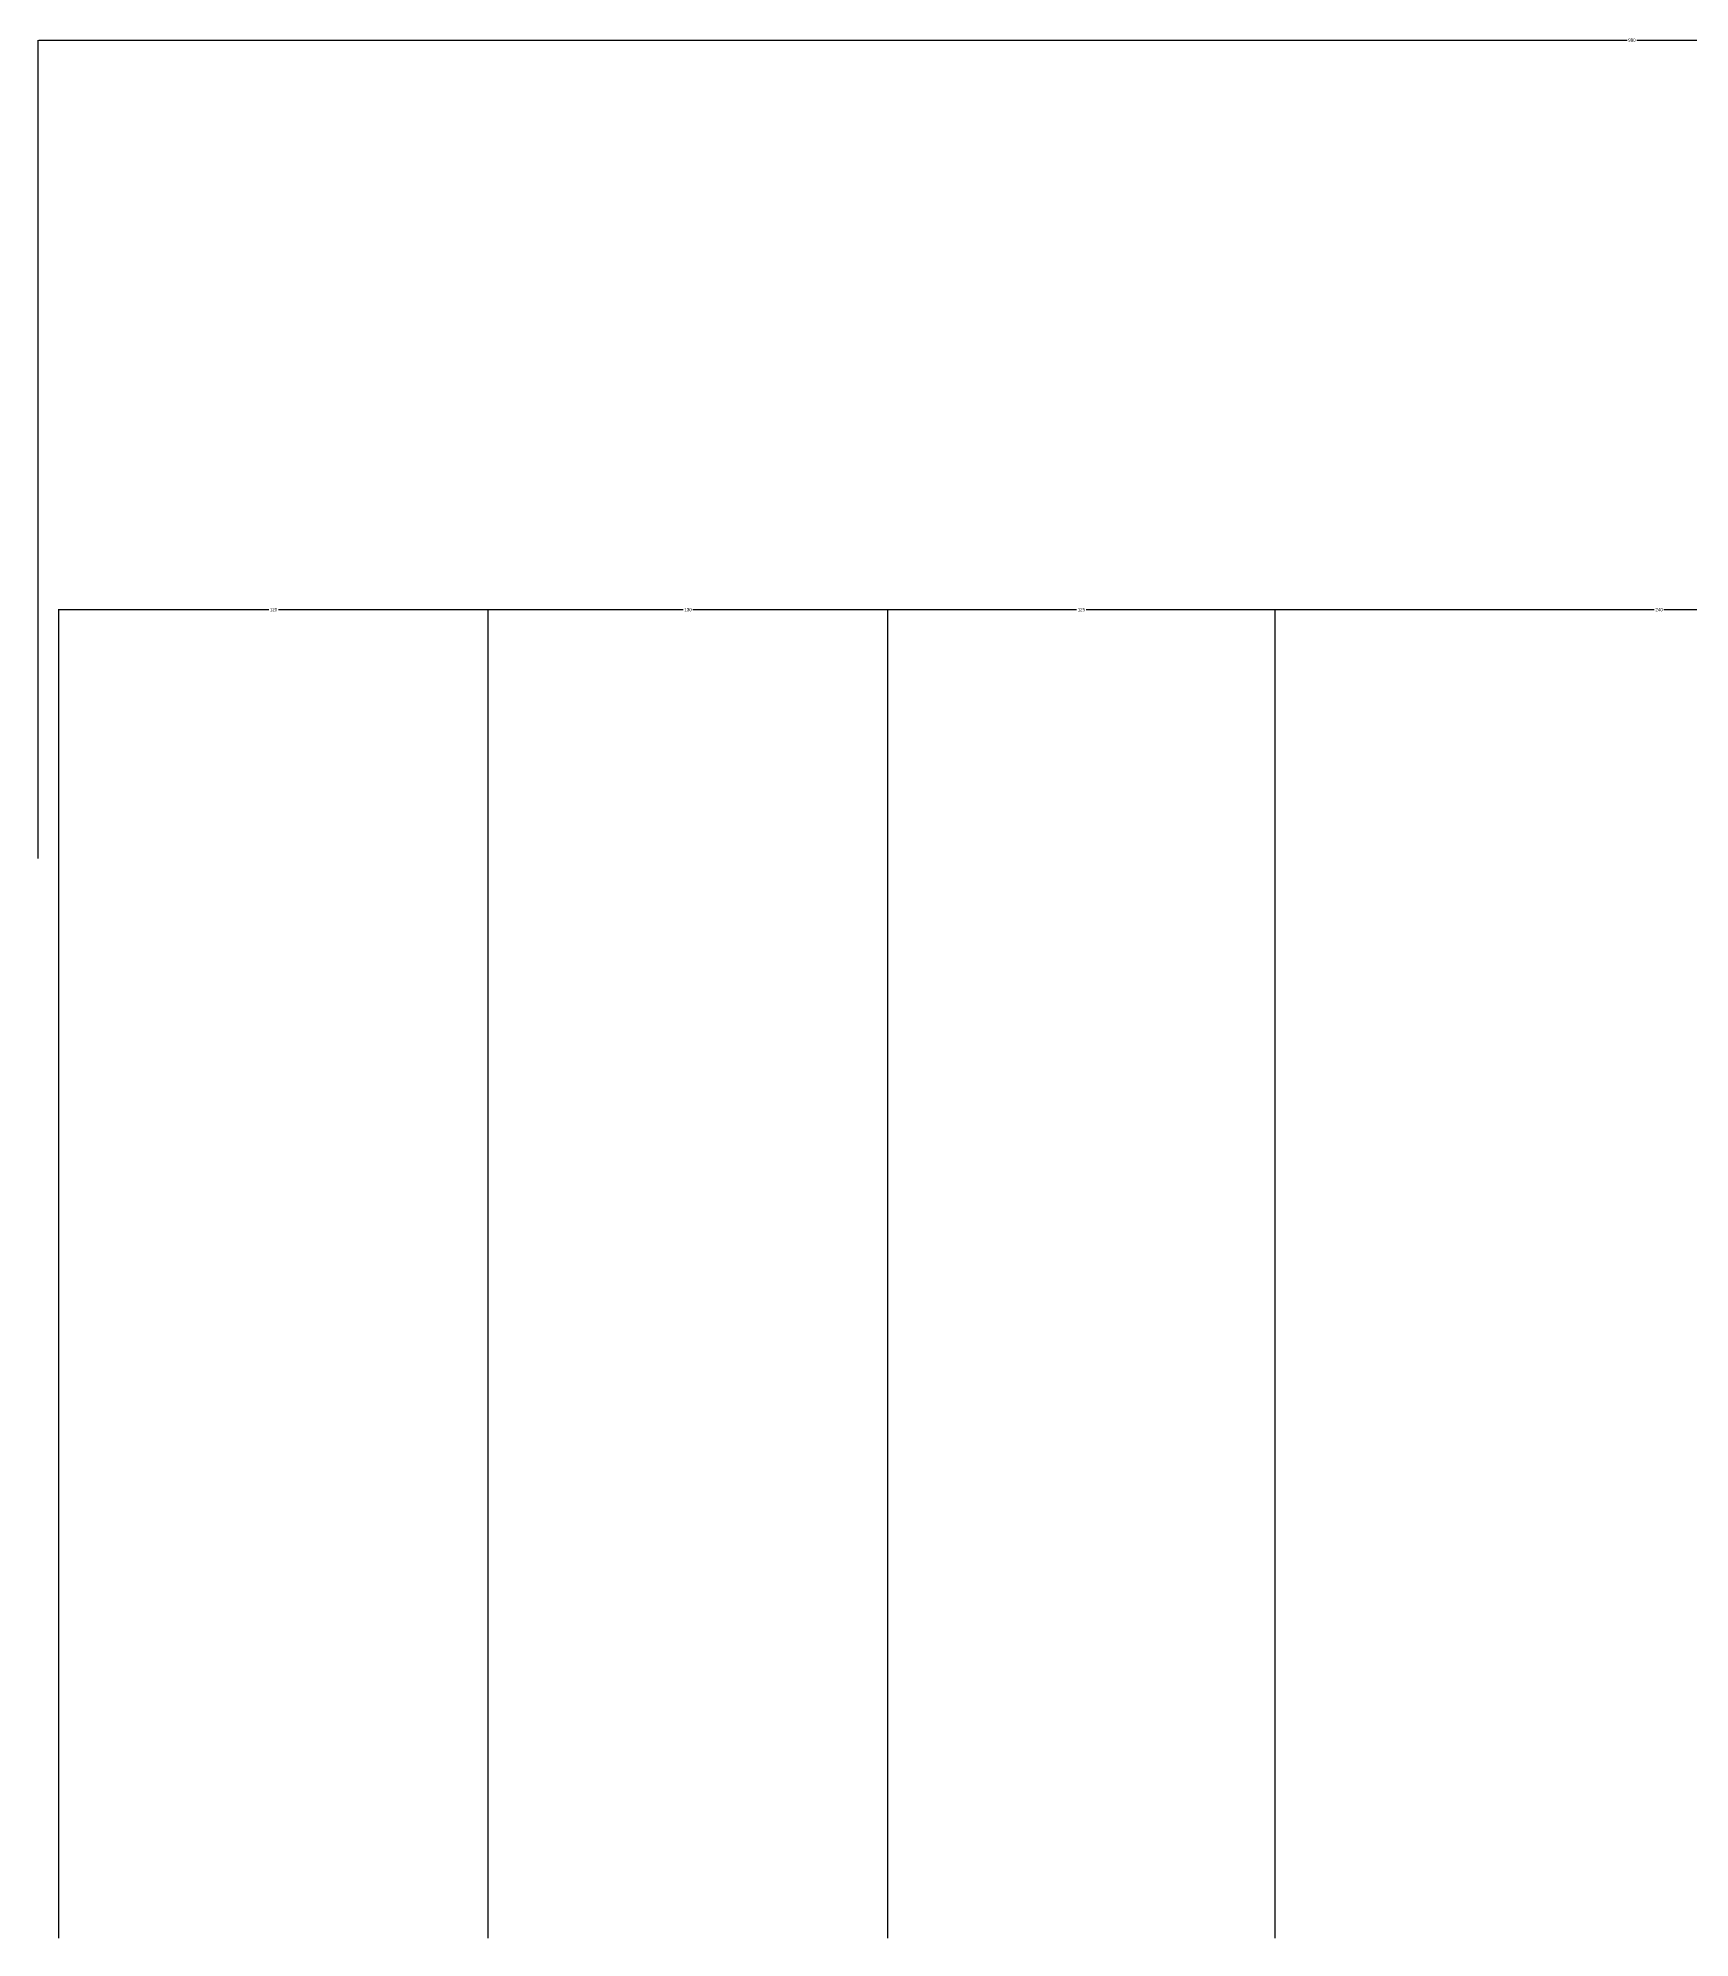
# Model space of a CAD drawing. Header units: metres. Extents: x 571 to 4031, y 26335 to 27550.
# Drawn here: x 2849 to 3365, y 26955 to 27549 of the extents above; entities that cross this region are included whole.
import ezdxf

# ---------------------------------------------------------------- set-up
doc = ezdxf.new("R2010")
doc.units = ezdxf.units.M
doc.layers.add('PUB_DIM', color=3, linetype='Continuous')
doc.dimstyles.get("Standard").update_dxf_attribs({"dimtxt": 2.5, "dimasz": 2.5, "dimexe": 1.25, "dimexo": 0.625, "dimtad": 1, "dimcen": 2.5, "dimazin": 3, "dimtfac": 1, "dimtmove": 0, "dimatfit": 3})

# ---------------------------------------------------------------- blocks, each defined once
blk = doc.blocks.new('*D6')
for p, q in [((3354.33, 27370.5), (3235.58, 27370.5)), ((3235.83, 26955.41), (3235.83, 27370.5)), ((3476.08, 27370.5), (3357.33, 27370.5)), ((3475.83, 26955.41), (3475.83, 27370.5))]:
    blk.add_line(p, q)
at = {"layer": 'Defpoints'}
for p in [(3475.83, 27370.5), (3235.83, 26955.41), (3475.83, 26955.41)]:
    blk.add_point(p, dxfattribs=at)
at = {"layer": 'PUB_DIM', "insert": (3355.83, 27370.5), "char_height": 1, "attachment_point": 5}
blk.add_mtext('240', dxfattribs=at)
blk = doc.blocks.new('*D7')
for p, q in [((3050.91, 27370.5), (2989.74, 27370.5)), ((2989.99, 26955.41), (2989.99, 27370.5)), ((3115.08, 27370.5), (3053.91, 27370.5)), ((3114.83, 26955.41), (3114.83, 27370.5))]:
    blk.add_line(p, q)
at = {"layer": 'Defpoints'}
for p in [(3114.83, 27370.5), (2989.99, 26955.41), (3114.83, 26955.41)]:
    blk.add_point(p, dxfattribs=at)
at = {"layer": 'PUB_DIM', "insert": (3052.41, 27370.5), "char_height": 1, "attachment_point": 5}
blk.add_mtext('130', dxfattribs=at)
blk = doc.blocks.new('*D8')
for p, q in [((3173.83, 27370.5), (3114.58, 27370.5)), ((3114.83, 26955.41), (3114.83, 27370.5)), ((3236.08, 27370.5), (3176.83, 27370.5)), ((3235.83, 26955.41), (3235.83, 27370.5))]:
    blk.add_line(p, q)
at = {"layer": 'Defpoints'}
for p in [(3235.83, 27370.5), (3114.83, 26955.41), (3235.83, 26955.41)]:
    blk.add_point(p, dxfattribs=at)
at = {"layer": 'PUB_DIM', "insert": (3175.33, 27370.5), "char_height": 1, "attachment_point": 5}
blk.add_mtext('125', dxfattribs=at)
blk = doc.blocks.new('*D9')
for p, q in [((2921.41, 27370.5), (2855.58, 27370.5)), ((2855.83, 26955.41), (2855.83, 27370.5)), ((2990.24, 27370.5), (2924.41, 27370.5)), ((2989.99, 26955.41), (2989.99, 27370.5))]:
    blk.add_line(p, q)
at = {"layer": 'Defpoints'}
for p in [(2989.99, 27370.5), (2855.83, 26955.41), (2989.99, 26955.41)]:
    blk.add_point(p, dxfattribs=at)
at = {"layer": 'PUB_DIM', "insert": (2922.91, 27370.5), "char_height": 1, "attachment_point": 5}
blk.add_mtext('120', dxfattribs=at)
blk = doc.blocks.new('*D11')
for p, q in [((2849.32, 27292.72), (2849.32, 27548.49)), ((2849.57, 27548.49), (3345.82, 27548.49)), ((3348.82, 27548.49), (3845.07, 27548.49)), ((3845.32, 27292.72), (3845.32, 27548.49))]:
    blk.add_line(p, q)
at = {"layer": 'Defpoints'}
for p in [(2849.32, 27548.49), (2849.32, 27292.72), (3845.32, 27292.72)]:
    blk.add_point(p, dxfattribs=at)
at = {"layer": 'PUB_DIM', "insert": (3347.32, 27548.49), "char_height": 1, "attachment_point": 5}
blk.add_mtext('980', dxfattribs=at)

msp = doc.modelspace()

# ---------------------------------------------------------------- dimensions: what is measured, and where the dimension line sits
at = {"layer": 'PUB_DIM'}
for base, p1, p2, text, picture, middle in [((2849.32, 27548.49), (2849.32, 27292.72), (3845.32, 27292.72), '980', '*D11', (3347.32, 27548.49)), ((2989.99, 27370.5), (2989.99, 26955.41), (2855.83, 26955.41), '120', '*D9', (2922.91, 27370.5)), ((3114.83, 27370.5), (3114.83, 26955.41), (2989.99, 26955.41), '130', '*D7', (3052.41, 27370.5)), ((3235.83, 27370.5), (3235.83, 26955.41), (3114.83, 26955.41), '125', '*D8', (3175.33, 27370.5))]:
    dim = msp.add_linear_dim(base=base, p1=p1, p2=p2, text=text, dimstyle='Standard', dxfattribs=at)
    dim.commit()
    dim.dimension.update_dxf_attribs({"geometry": picture, "text_midpoint": middle})
dim = msp.add_linear_dim(base=(3475.83, 27370.5), p1=(3475.83, 26955.41), p2=(3235.83, 26955.41), dimstyle='Standard', dxfattribs=at)
dim.commit()
dim.dimension.update_dxf_attribs({"geometry": '*D6', "text_midpoint": (3355.83, 27370.5)})

doc.saveas('drawing.dxf')
